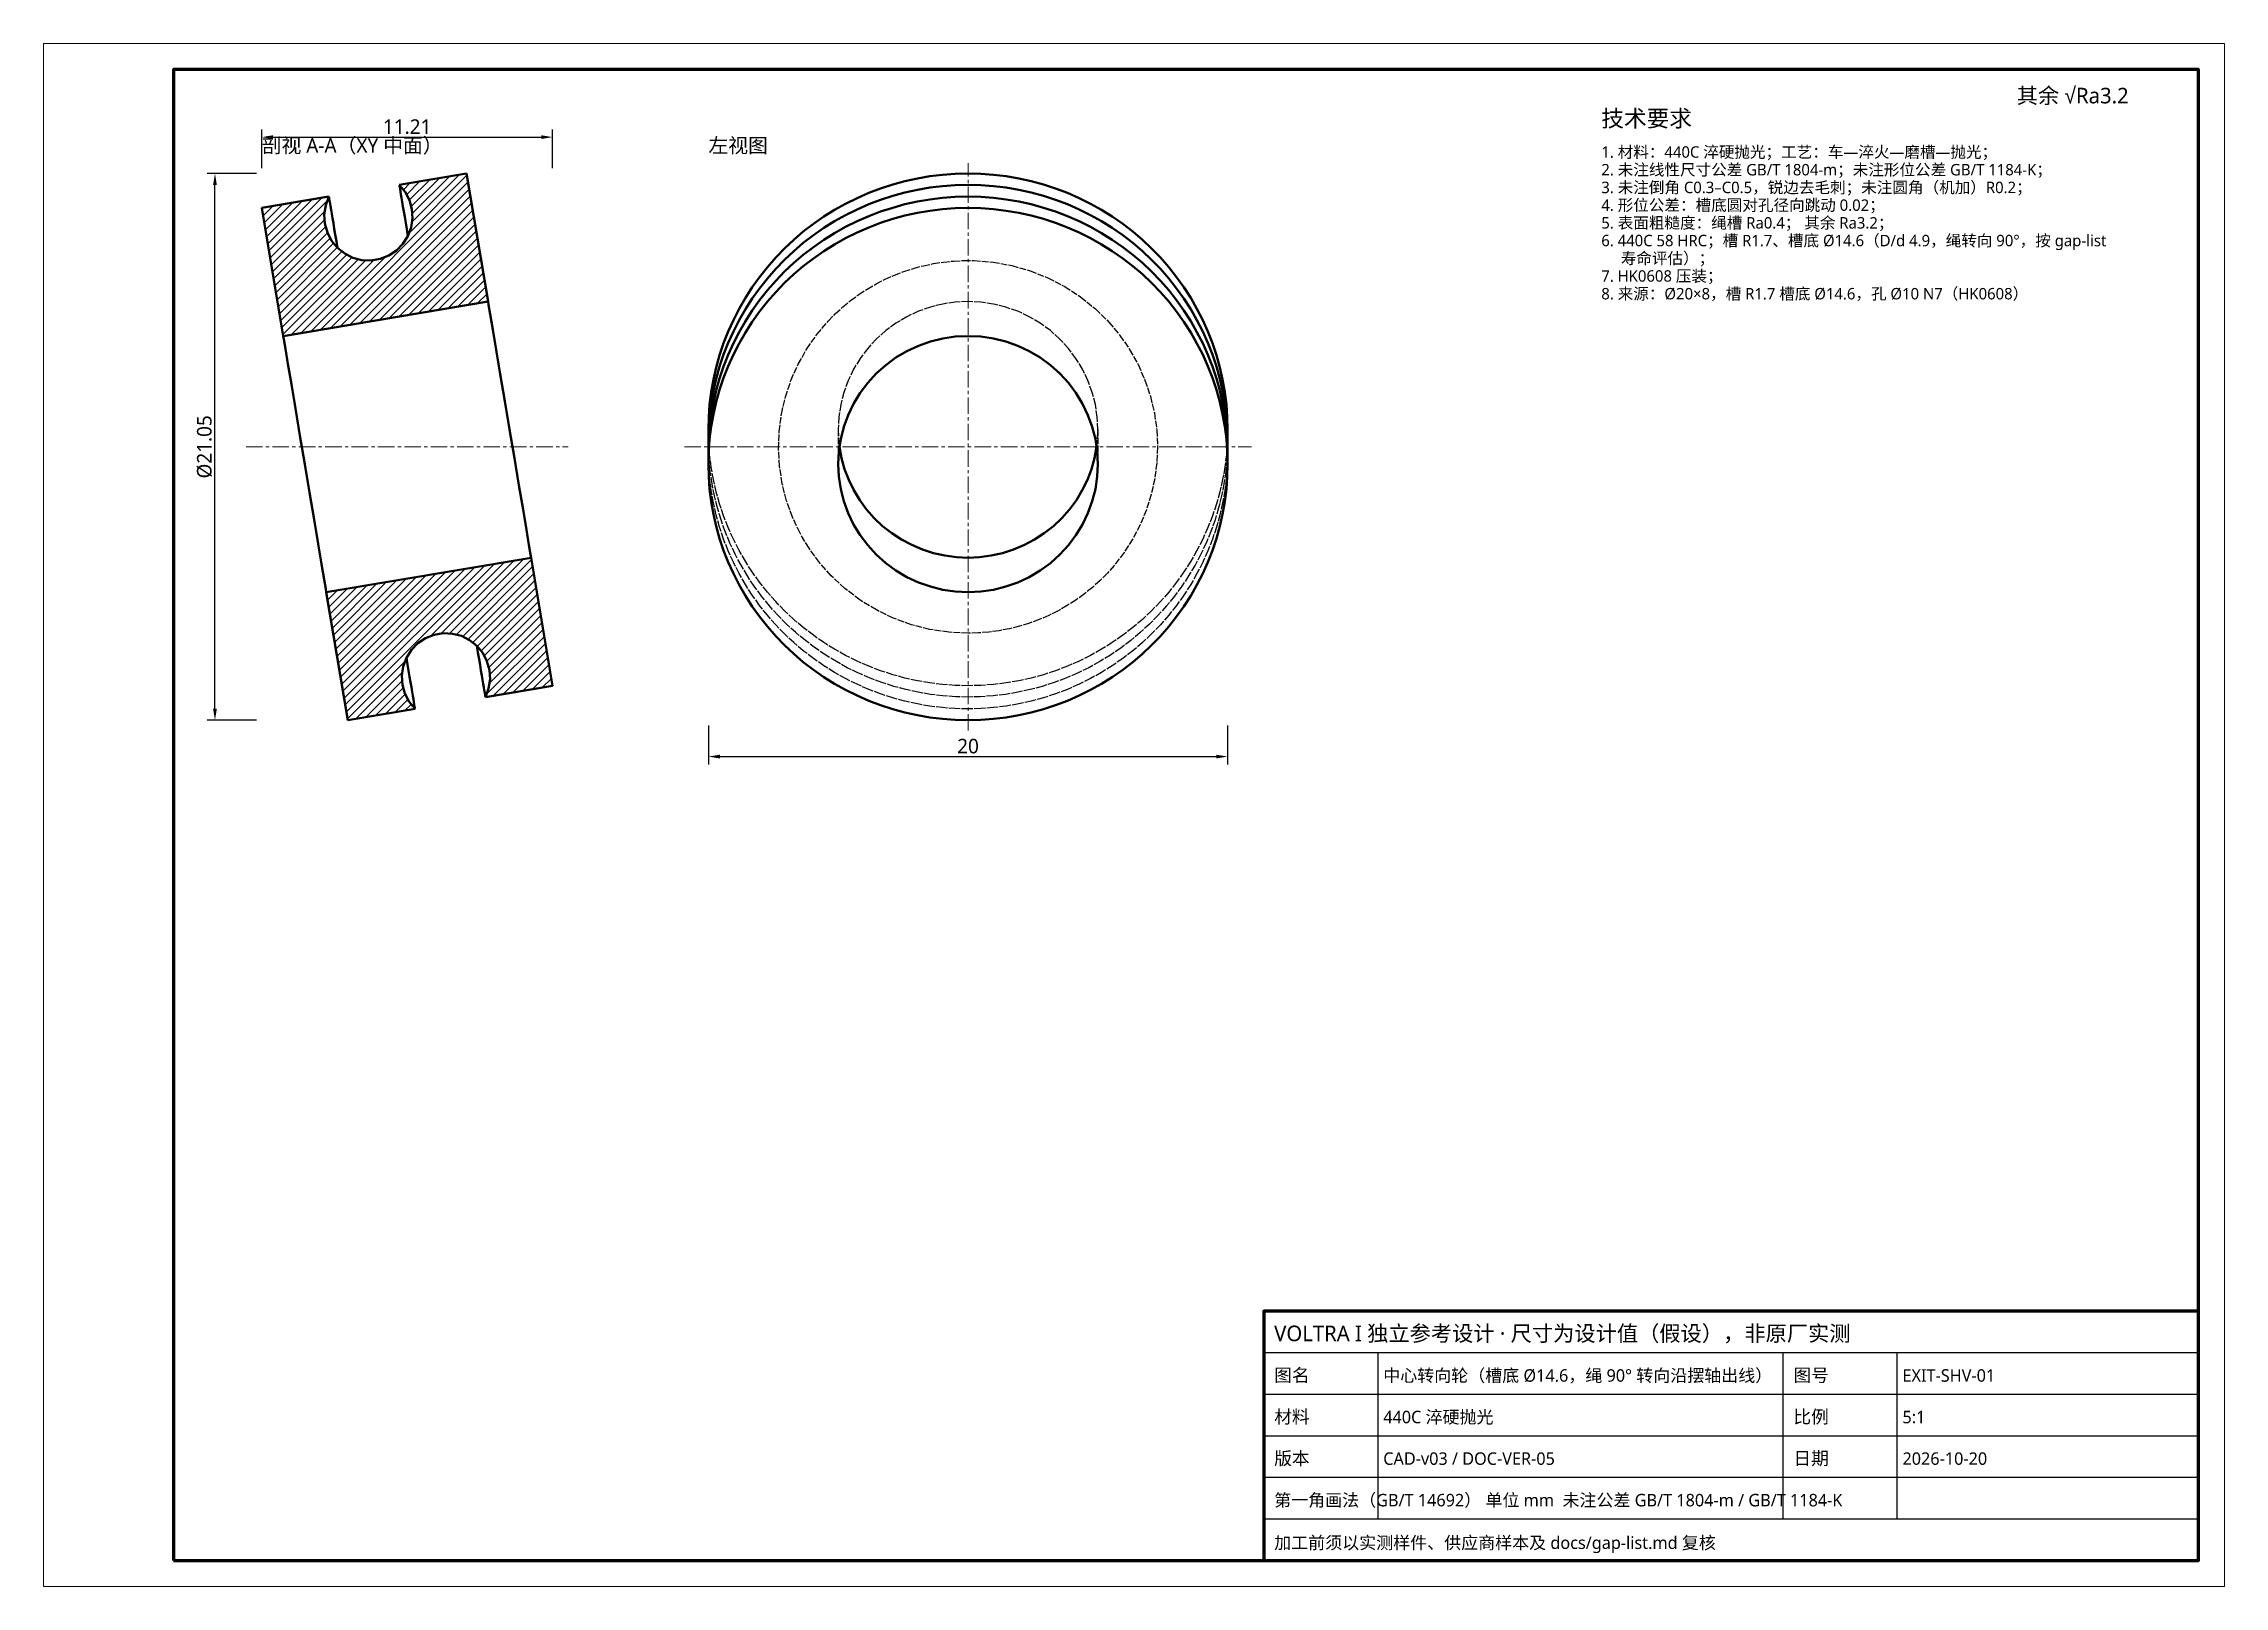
# Model space of a CAD drawing. Header units: millimetres. Extents: x 0 to 420, y 0 to 297.
import ezdxf

# ---------------------------------------------------------------- set-up
doc = ezdxf.new("R2010")
doc.units = ezdxf.units.MM
doc.linetypes.add('CENTER', pattern=[5.08, 3.175, -0.635, 0.635, -0.635])
doc.linetypes.add('DASHED', pattern=[1.524, 1.27, -0.254])
for name, color, linetype, lineweight in [('CENTER', 1, 'CENTER', 18), ('DIM', 3, 'CONTINUOUS', 18), ('FRAME', 7, 'CONTINUOUS', 70), ('HATCH', 8, 'CONTINUOUS', 13), ('HIDDEN', 8, 'DASHED', 25), ('TEXT', 7, 'CONTINUOUS', 25), ('VISIBLE', 7, 'CONTINUOUS', 50)]:
    doc.layers.add(name, color=color, linetype=linetype, lineweight=lineweight)
doc.styles.add('CJK', font='NotoSansCJK-Regular.ttc')
doc.dimstyles.new('GB', dxfattribs={"dimtxt": 2.8, "dimasz": 2.2, "dimexe": 1.5, "dimexo": 1, "dimgap": 0.6, "dimtad": 1, "dimlfac": 100, "dimzin": 12, "dimdsep": 46, "dimtxsty": 'CJK', "dimcen": 2.5, "dimazin": 3, "dimtfac": 0.5, "dimtmove": 2, "dimatfit": 3})

msp = doc.modelspace()

# ---------------------------------------------------------------- hatches: boundary and pattern name
at = {"layer": 'HATCH'}
h = msp.add_hatch(dxfattribs=at)
h.set_pattern_fill('ANSI31', scale=0.35)
h.paths.add_polyline_path([(54.94425, 267.54173), (53.44408, 267.28936), (51.9439, 267.03699), (50.44373, 266.78462), (48.94355, 266.53225), (47.44338, 266.27988), (45.9432, 266.02751), (44.44303, 265.77514), (42.94285, 265.52277), (42.09376, 264.80683), (42.34613, 263.30666), (42.5985, 261.80648), (42.85087, 260.30631), (43.10324, 258.80614), (43.35561, 257.30596), (43.60798, 255.80579), (43.86035, 254.30561), (44.11272, 252.80544), (44.36509, 251.30526), (44.61746, 249.80509), (44.86983, 248.30491), (45.1222, 246.80474), (45.37457, 245.30456), (45.62694, 243.80439), (45.87931, 242.30421), (46.13168, 240.80404), (47.55411, 240.94722), (49.05429, 241.19959), (50.55446, 241.45196), (52.05464, 241.70433), (53.55481, 241.9567), (55.05499, 242.20907), (56.55516, 242.46144), (58.05533, 242.71381), (59.55551, 242.96618), (61.05568, 243.21855), (62.55586, 243.47092), (64.05603, 243.72329), (65.55621, 243.97566), (67.05638, 244.22803), (68.55656, 244.4804), (70.05673, 244.73277), (71.55691, 244.98514), (73.05708, 245.23751), (74.55726, 245.48988), (76.05743, 245.74225), (77.5576, 245.99462), (79.05778, 246.24699), (80.55795, 246.49937), (82.05813, 246.75174), (83.5583, 247.00411), (85.05848, 247.25648), (85.43071, 248.31194), (85.17834, 249.81211), (84.92597, 251.31229), (84.6736, 252.81246), (84.42122, 254.31264), (84.16885, 255.81281), (83.91648, 257.31299), (83.66411, 258.81316), (83.41174, 260.31334), (83.15937, 261.81351), (82.907, 263.31369), (82.65463, 264.81386), (82.40226, 266.31403), (82.14989, 267.81421), (81.89752, 269.31438), (81.64515, 270.81456), (81.131, 271.94705), (79.63082, 271.69468), (78.13065, 271.44231), (76.63047, 271.18994), (75.1303, 270.93757), (73.63012, 270.6852), (72.12995, 270.43283), (70.62977, 270.18046), (69.1296, 269.92809), (69.09978, 269.17179), (69.96013, 267.91965), (70.58384, 266.53436), (70.95098, 265.06017), (71.04982, 263.54416), (70.87721, 262.03477), (70.43866, 260.58022), (69.74817, 259.22698), (68.82782, 258.01826), (67.70699, 256.99269), (66.4215, 256.18303), (65.01241, 255.61514), (63.52472, 255.30716), (62.00598, 255.26894), (60.50469, 255.50169), (59.06881, 255.99797), (57.74422, 256.74195), (56.57322, 257.70983), (55.59323, 258.87072), (54.83554, 260.18752), (54.32438, 261.61817), (54.07605, 263.11696), (54.09851, 264.63602), (54.39102, 266.12682), (54.94425, 267.54173)])
h = msp.add_hatch(dxfattribs=at)
h.set_pattern_fill('ANSI31', scale=0.35)
h.paths.add_polyline_path([(58.58961, 166.74983), (60.08979, 167.0022), (61.58996, 167.25457), (63.09014, 167.50694), (64.59031, 167.75931), (66.09049, 168.01168), (67.59066, 168.26405), (69.09084, 168.51642), (70.59101, 168.76879), (71.14365, 169.33608), (70.2369, 170.55503), (69.56163, 171.91594), (69.13942, 173.37531), (68.98373, 174.88654), (69.09956, 176.40134), (69.4832, 177.87133), (70.1224, 179.24954), (70.99673, 180.49196), (72.07827, 181.55888), (73.33246, 182.41622), (74.71925, 183.03661), (76.19432, 183.40021), (77.71056, 183.49542), (79.21952, 183.3192), (80.67302, 182.87716), (82.02461, 182.18344), (83.23112, 181.26019), (84.254, 180.13691), (85.06058, 178.84948), (85.62509, 177.43903), (85.9295, 175.95062), (85.96409, 174.43179), (85.72774, 172.93106), (85.22802, 171.49637), (86.27653, 171.40753), (87.77671, 171.6599), (89.27688, 171.91227), (90.77706, 172.16464), (92.27723, 172.41701), (93.77741, 172.66938), (95.27758, 172.92175), (96.77776, 173.17412), (97.99453, 173.62826), (97.74216, 175.12844), (97.48979, 176.62861), (97.23742, 178.12879), (96.98505, 179.62896), (96.73268, 181.12914), (96.48031, 182.62931), (96.22794, 184.12949), (95.97557, 185.62966), (95.7232, 187.12984), (95.47083, 188.63001), (95.21846, 190.13019), (94.96609, 191.63036), (94.71372, 193.13053), (94.46135, 194.63071), (94.20898, 196.13088), (93.95661, 197.63106), (92.79596, 197.85556), (91.29579, 197.60319), (89.79561, 197.35082), (88.29544, 197.09845), (86.79527, 196.84608), (85.29509, 196.59371), (83.79492, 196.34134), (82.29474, 196.08897), (80.79457, 195.8366), (79.29439, 195.58423), (77.79422, 195.33186), (76.29404, 195.07949), (74.79387, 194.82712), (73.29369, 194.57474), (71.79352, 194.32237), (70.29334, 194.07), (68.79317, 193.81763), (67.29299, 193.56526), (65.79282, 193.31289), (64.29265, 193.06052), (62.79247, 192.80815), (61.2923, 192.55578), (59.79212, 192.30341), (58.29195, 192.05104), (56.79177, 191.79867), (55.2916, 191.5463), (54.55169, 190.75263), (54.80406, 189.25245), (55.05643, 187.75228), (55.3088, 186.2521), (55.56117, 184.75193), (55.81354, 183.25175), (56.06591, 181.75158), (56.31828, 180.2514), (56.57065, 178.75123), (56.82302, 177.25105), (57.07539, 175.75088), (57.32776, 174.2507), (57.58013, 172.75053), (57.8325, 171.25036), (58.08487, 169.75018), (58.33724, 168.25001), (58.58961, 166.74983)])

# ---------------------------------------------------------------- linework, layer by layer
at = {"layer": 'CENTER'}
for p, q in [((178.03534, 164.74983), (178.03534, 274)), ((39, 219.37492), (101.03534, 219.37492)), ((123.41026, 219.37492), (232.66043, 219.37492))]:
    msp.add_line(p, q, dxfattribs=at)
at = {"layer": 'FRAME', "lineweight": 18}
msp.add_lwpolyline([(0, 0), (420, 0), (420, 297), (0, 297)], close=True, dxfattribs=at)
at = {"layer": 'FRAME'}
for points in [[(25, 5), (415, 5), (415, 292), (25, 292)], [(235, 5), (415, 5), (415, 53), (235, 53)]]:
    msp.add_lwpolyline(points, close=True, dxfattribs=at)
at = {"layer": 'HIDDEN'}
for points in [[(214.53534, 219.37492), (214.39999, 216.28826), (213.99487, 213.22403), (213.32291, 210.20511), (212.38894, 207.25377), (211.19962, 204.39168), (209.76351, 201.63992), (208.09099, 199.01898), (206.19434, 196.54876), (204.87538, 195.06193), (203.47446, 193.64797), (201.99602, 192.31141), (200.44467, 191.0565), (198.82516, 189.88717), (197.1424, 188.80705), (195.40147, 187.8195), (193.60758, 186.92754), (191.76611, 186.13391), (189.88259, 185.44104), (187.96271, 184.85108), (186.0123, 184.36585), (184.03735, 183.98689), (182.04402, 183.71544), (180.03861, 183.55242), (178.02758, 183.49847), (174.34851, 183.68193), (170.7067, 184.22917), (167.14035, 185.13412), (163.68604, 186.38727), (160.37874, 187.97567), (157.25183, 189.88289), (154.33707, 192.08905), (151.6646, 194.57082), (149.40918, 197.11719), (147.40789, 199.85984), (145.6783, 202.77387), (144.23534, 205.83339), (143.09135, 209.01158), (142.25605, 212.28068), (141.73657, 215.61196), (141.53741, 218.97574), (141.66043, 222.34386), (142.10458, 225.68638), (142.86599, 228.97356), (143.93817, 232.1765), (145.31202, 235.26724), (146.9758, 238.21868), (148.91514, 241.00462), (151.11305, 243.59979), (152.47542, 244.98597), (153.91233, 246.2988), (155.41944, 247.53424), (156.99227, 248.68856), (158.6262, 249.7583), (160.31651, 250.74028), (162.05831, 251.63159), (163.84663, 252.42962), (165.67633, 253.13203), (167.54216, 253.73674), (169.43874, 254.242), (171.36057, 254.64628), (173.30199, 254.94838), (175.25725, 255.14735), (177.22045, 255.24253), (179.18556, 255.23354), (182.85288, 254.93751), (186.47144, 254.27986), (190.00341, 253.26782), (193.41264, 251.91197), (196.66473, 250.22632), (199.72696, 248.22823), (202.56835, 245.93845), (205.15962, 243.38113), (207.28285, 240.83803), (209.15958, 238.11526), (210.77421, 235.23627), (212.11349, 232.2253), (213.16657, 229.10741), (213.92493, 225.90845), (214.38245, 222.65513), (214.53534, 219.37492)], [(178.03534, 247.34642), (175.58491, 247.22771), (173.15808, 246.87271), (170.77823, 246.28484), (168.46826, 245.46978), (166.25042, 244.43536), (164.14609, 243.19154), (162.17551, 241.75031), (160.35767, 240.12555), (158.71008, 238.3329), (157.2486, 236.38963), (155.98731, 234.31446), (154.93835, 232.12736), (154.11183, 229.8494), (153.51571, 227.50251), (153.15572, 225.10931), (153.03534, 222.69284)], [(203.03534, 222.69284), (202.91496, 225.10931), (202.55497, 227.50251), (201.95885, 229.8494), (201.13233, 232.12736), (200.08337, 234.31446), (198.82208, 236.38963), (197.3606, 238.3329), (195.71301, 240.12555), (193.89517, 241.75031), (191.9246, 243.19154), (189.82026, 244.43536), (187.60243, 245.46978), (185.29246, 246.28484), (182.9126, 246.87271), (180.48577, 247.22771), (178.03534, 247.34642)], [(228.03534, 222.69284), (227.97512, 220.27345), (227.79458, 217.85989), (227.49417, 215.45798), (227.07461, 213.07349), (226.53691, 210.71218), (225.88236, 208.37972), (225.11255, 206.08176), (224.22932, 203.8238), (223.23481, 201.61131), (222.13141, 199.4496), (220.92177, 197.34389), (219.60882, 195.29925), (218.19572, 193.3206), (216.68587, 191.41271), (215.0829, 189.58017), (213.39068, 187.82741), (211.61329, 186.15864), (209.75501, 184.57789), (207.82031, 183.08895), (205.81385, 181.69543), (203.74048, 180.40068), (201.60518, 179.2078), (199.4131, 178.11969), (197.16951, 177.13896), (194.87984, 176.26797), (192.54958, 175.50883), (190.18435, 174.86335), (187.78986, 174.3331), (185.37187, 173.91935), (182.9362, 173.6231), (180.48873, 173.44507), (178.03534, 173.38568), (175.58196, 173.44507), (173.13449, 173.6231), (170.69882, 173.91935), (168.28083, 174.3331), (165.88633, 174.86335), (163.52111, 175.50883), (161.19085, 176.26797), (158.90117, 177.13896), (156.65759, 178.11969), (154.46551, 179.2078), (152.33021, 180.40068), (150.25683, 181.69543), (148.25038, 183.08895), (146.31568, 184.57789), (144.45739, 186.15864), (142.68, 187.82741), (140.98779, 189.58017), (139.38482, 191.41271), (137.87497, 193.3206), (136.46186, 195.29925), (135.14891, 197.34389), (133.93928, 199.4496), (132.83588, 201.61131), (131.84137, 203.8238), (130.95814, 206.08176), (130.18833, 208.37972), (129.53378, 210.71218), (128.99608, 213.07349), (128.57652, 215.45798), (128.27611, 217.85989), (128.09557, 220.27345), (128.03534, 222.69284)], [(153.03534, 222.69284), (153.09227, 221.03009), (153.26278, 219.37492)], [(153.03534, 222.69284), (153.03534, 216.05699)], [(202.8079, 219.37492), (202.97842, 221.03009), (203.03534, 222.69284)], [(203.03534, 222.69284), (203.03534, 216.05699)], [(228.02197, 219.37492), (227.90761, 216.9931), (227.67662, 214.61951), (227.32953, 212.25972), (226.86716, 209.91923), (226.29059, 207.60352), (225.60116, 205.31801), (224.8005, 203.06805), (223.89046, 200.85888), (222.87319, 198.69568), (221.75105, 196.58352), (220.52668, 194.52732), (219.20293, 192.5319), (217.7829, 190.60192), (216.26992, 188.7419), (214.66752, 186.95619), (212.97945, 185.24897), (211.20966, 183.62421), (209.36228, 182.08574), (207.44164, 180.63714), (205.45222, 179.2818), (203.39869, 178.0229), (201.28584, 176.86336), (199.11862, 175.80592), (196.90209, 174.85304), (194.64143, 174.00695), (192.34194, 173.26962), (190.00899, 172.64279), (187.64804, 172.12792), (185.2646, 171.7262), (182.86426, 171.43859), (180.45263, 171.26576), (178.03534, 171.2081), (175.61806, 171.26576), (173.20642, 171.43859), (170.80608, 171.7262), (168.42265, 172.12792), (166.0617, 172.64279), (163.72875, 173.26962), (161.42926, 174.00695), (159.1686, 174.85304), (156.95207, 175.80592), (154.78484, 176.86336), (152.67199, 178.0229), (150.61846, 179.2818), (148.62905, 180.63714), (146.70841, 182.08574), (144.86103, 183.62421), (143.09123, 185.24897), (141.40316, 186.95619), (139.80076, 188.7419), (138.28778, 190.60192), (136.86776, 192.5319), (135.54401, 194.52732), (134.31963, 196.58352), (133.1975, 198.69568), (132.18022, 200.85888), (131.27019, 203.06805), (130.46952, 205.31801), (129.78009, 207.60352), (129.20352, 209.91923), (128.74115, 212.25972), (128.39407, 214.61951), (128.16307, 216.9931), (128.04872, 219.37492)], [(228.03534, 218.23457), (227.97512, 215.81518), (227.79458, 213.40162), (227.49417, 210.99971), (227.07461, 208.61522), (226.53691, 206.25391), (225.88236, 203.92145), (225.11255, 201.62349), (224.22932, 199.36553), (223.23481, 197.15304), (222.13141, 194.99133), (220.92177, 192.88562), (219.60882, 190.84098), (218.19572, 188.86233), (216.68587, 186.95444), (215.0829, 185.1219), (213.39068, 183.36914), (211.61329, 181.70037), (209.75501, 180.11962), (207.82031, 178.63068), (205.81385, 177.23716), (203.74048, 175.94241), (201.60518, 174.74953), (199.4131, 173.66142), (197.16951, 172.68069), (194.87984, 171.8097), (192.54958, 171.05056), (190.18435, 170.40508), (187.78986, 169.87483), (185.37187, 169.46108), (182.9362, 169.16483), (180.48873, 168.9868), (178.03534, 168.92741), (175.58196, 168.9868), (173.13449, 169.16483), (170.69882, 169.46108), (168.28083, 169.87483), (165.88633, 170.40508), (163.52111, 171.05056), (161.19085, 171.8097), (158.90117, 172.68069), (156.65759, 173.66142), (154.46551, 174.74953), (152.33021, 175.94241), (150.25683, 177.23716), (148.25038, 178.63068), (146.31568, 180.11962), (144.45739, 181.70037), (142.68, 183.36914), (140.98779, 185.1219), (139.38482, 186.95444), (137.87497, 188.86233), (136.46186, 190.84098), (135.14891, 192.88562), (133.93928, 194.99133), (132.83588, 197.15304), (131.84137, 199.36553), (130.95814, 201.62349), (130.18833, 203.92145), (129.53378, 206.25391), (128.99608, 208.61522), (128.57652, 210.99971), (128.27611, 213.40162), (128.09557, 215.81518), (128.03534, 218.23457)]]:
    msp.add_lwpolyline(points, dxfattribs=at)
at = {"layer": 'TEXT'}
for p, q in [((235, 45), (415, 45)), ((257, 13), (257, 45)), ((335, 13), (335, 45)), ((357, 13), (357, 45)), ((235, 37), (415, 37)), ((235, 29), (415, 29)), ((235, 21), (415, 21)), ((235, 13), (415, 13))]:
    msp.add_line(p, q, dxfattribs=at)
at = {"layer": 'VISIBLE'}
for points in [[(68.50148, 269.82242), (81.44573, 272)], [(70.93456, 265.16148), (70.45763, 266.87489), (69.63459, 268.45155), (68.50148, 269.82242)], [(70.16044, 259.96099), (69.93877, 261.27868), (69.73159, 262.51025), (69.53932, 263.65312), (69.36239, 264.70487), (69.20116, 265.66327), (69.05598, 266.5263), (68.92714, 267.29214), (68.81493, 267.95918), (68.71957, 268.52599), (68.64128, 268.99139), (68.58021, 269.35439), (68.5365, 269.61423), (68.51024, 269.77035), (68.50148, 269.82242)], [(81.44573, 272), (85.59313, 247.34642)], [(128.03534, 222.69284), (128.09557, 225.11223), (128.27611, 227.52579), (128.57652, 229.9277), (128.99608, 232.31219), (129.53378, 234.6735), (130.18833, 237.00595), (130.95814, 239.30392), (131.84137, 241.56187), (132.83588, 243.77437), (133.93928, 245.93607), (135.14891, 248.04179), (136.46186, 250.08643), (137.87497, 252.06508), (139.38482, 253.97297), (140.98779, 255.8055), (142.68, 257.55827), (144.45739, 259.22704), (146.31568, 260.80779), (148.25038, 262.29672), (150.25683, 263.69024), (152.33021, 264.985), (154.46551, 266.17787), (156.65759, 267.26598), (158.90117, 268.24672), (161.19085, 269.1177), (163.52111, 269.87685), (165.88633, 270.52233), (168.28083, 271.05258), (170.69882, 271.46632), (173.13449, 271.76257), (175.58196, 271.94061), (178.03534, 272)], [(128.03534, 220.51526), (128.09557, 222.93465), (128.27611, 225.34821), (128.57652, 227.75013), (128.99608, 230.13461), (129.53378, 232.49593), (130.18833, 234.82838), (130.95814, 237.12635), (131.84137, 239.3843), (132.83588, 241.59679), (133.93928, 243.7585), (135.14891, 245.86421), (136.46186, 247.90885), (137.87497, 249.88751), (139.38482, 251.7954), (140.98779, 253.62793), (142.68, 255.38069), (144.45739, 257.04946), (146.31568, 258.63021), (148.25038, 260.11915), (150.25683, 261.51267), (152.33021, 262.80743), (154.46551, 264.0003), (156.65759, 265.08841), (158.90117, 266.06914), (161.19085, 266.94013), (163.52111, 267.69927), (165.88633, 268.34475), (168.28083, 268.875), (170.69882, 269.28875), (173.13449, 269.585), (175.58196, 269.76303), (178.03534, 269.82242)], [(178.03534, 272), (180.48873, 271.94061), (182.9362, 271.76257), (185.37187, 271.46632), (187.78986, 271.05258), (190.18435, 270.52233), (192.54958, 269.87685), (194.87984, 269.1177), (197.16951, 268.24672), (199.4131, 267.26598), (201.60518, 266.17787), (203.74048, 264.985), (205.81385, 263.69024), (207.82031, 262.29672), (209.75501, 260.80779), (211.61329, 259.22704), (213.39068, 257.55827), (215.0829, 255.8055), (216.68587, 253.97297), (218.19572, 252.06508), (219.60882, 250.08643), (220.92177, 248.04179), (222.13141, 245.93607), (223.23481, 243.77437), (224.22932, 241.56187), (225.11255, 239.30392), (225.88236, 237.00595), (226.53691, 234.6735), (227.07461, 232.31219), (227.49417, 229.9277), (227.79458, 227.52579), (227.97512, 225.11223), (228.03534, 222.69284)], [(178.03534, 269.82242), (180.48873, 269.76303), (182.9362, 269.585), (185.37187, 269.28875), (187.78986, 268.875), (190.18435, 268.34475), (192.54958, 267.69927), (194.87984, 266.94013), (197.16951, 266.06914), (199.4131, 265.08841), (201.60518, 264.0003), (203.74048, 262.80743), (205.81385, 261.51267), (207.82031, 260.11915), (209.75501, 258.63021), (211.61329, 257.04946), (213.39068, 255.38069), (215.0829, 253.62793), (216.68587, 251.7954), (218.19572, 249.88751), (219.60882, 247.90885), (220.92177, 245.86421), (222.13141, 243.7585), (223.23481, 241.59679), (224.22932, 239.3843), (225.11255, 237.12635), (225.88236, 234.82838), (226.53691, 232.49593), (227.07461, 230.13461), (227.49417, 227.75013), (227.79458, 225.34821), (227.97512, 222.93465), (228.03534, 220.51526)], [(42, 265.36415), (54.94425, 267.54173)], [(42, 265.36415), (46.1474, 240.71057)], [(54.94425, 267.54173), (54.32205, 265.87556), (54.06019, 264.11639), (54.17013, 262.34124)], [(54.17013, 262.34124), (54.64648, 260.6293), (55.46835, 259.0538), (56.59983, 257.68361), (57.99147, 256.57861), (59.58243, 255.78709), (61.3032, 255.34365), (63.07856, 255.26767), (64.83092, 255.56246), (66.48369, 256.21515), (67.96465, 257.19721), (69.20906, 258.46571), (70.16255, 259.96523), (70.78343, 261.63021), (71.04457, 263.3879), (70.93456, 265.16148)], [(56.60321, 257.6803), (56.38154, 258.99798), (56.17436, 260.22956), (55.9821, 261.37243), (55.80516, 262.42417), (55.64393, 263.38257), (55.49875, 264.24561), (55.36991, 265.01145), (55.2577, 265.67848), (55.16235, 266.2453), (55.08405, 266.7107), (55.02299, 267.0737), (54.97928, 267.33353), (54.95301, 267.48965), (54.94425, 267.54173)], [(128.03534, 218.23457), (128.09557, 220.65396), (128.27611, 223.06752), (128.57652, 225.46943), (128.99608, 227.85392), (129.53378, 230.21523), (130.18833, 232.54768), (130.95814, 234.84565), (131.84137, 237.1036), (132.83588, 239.3161), (133.93928, 241.4778), (135.14891, 243.58352), (136.46186, 245.62816), (137.87497, 247.60681), (139.38482, 249.5147), (140.98779, 251.34723), (142.68, 253.1), (144.45739, 254.76877), (146.31568, 256.34952), (148.25038, 257.83845), (150.25683, 259.23197), (152.33021, 260.52673), (154.46551, 261.7196), (156.65759, 262.80771), (158.90117, 263.78845), (161.19085, 264.65943), (163.52111, 265.41858), (165.88633, 266.06406), (168.28083, 266.59431), (170.69882, 267.00805), (173.13449, 267.3043), (175.58196, 267.48234), (178.03534, 267.54173)], [(128.03534, 216.05699), (128.09557, 218.47638), (128.27611, 220.88994), (128.57652, 223.29186), (128.99608, 225.67634), (129.53378, 228.03766), (130.18833, 230.37011), (130.95814, 232.66808), (131.84137, 234.92603), (132.83588, 237.13852), (133.93928, 239.30023), (135.14891, 241.40594), (136.46186, 243.45058), (137.87497, 245.42923), (139.38482, 247.33713), (140.98779, 249.16966), (142.68, 250.92242), (144.45739, 252.59119), (146.31568, 254.17194), (148.25038, 255.66088), (150.25683, 257.0544), (152.33021, 258.34916), (154.46551, 259.54203), (156.65759, 260.63014), (158.90117, 261.61087), (161.19085, 262.48186), (163.52111, 263.241), (165.88633, 263.88648), (168.28083, 264.41673), (170.69882, 264.83048), (173.13449, 265.12673), (175.58196, 265.30476), (178.03534, 265.36415)], [(178.03534, 267.54173), (180.48873, 267.48234), (182.9362, 267.3043), (185.37187, 267.00805), (187.78986, 266.59431), (190.18435, 266.06406), (192.54958, 265.41858), (194.87984, 264.65943), (197.16951, 263.78845), (199.4131, 262.80771), (201.60518, 261.7196), (203.74048, 260.52673), (205.81385, 259.23197), (207.82031, 257.83845), (209.75501, 256.34952), (211.61329, 254.76877), (213.39068, 253.1), (215.0829, 251.34723), (216.68587, 249.5147), (218.19572, 247.60681), (219.60882, 245.62816), (220.92177, 243.58352), (222.13141, 241.4778), (223.23481, 239.3161), (224.22932, 237.1036), (225.11255, 234.84565), (225.88236, 232.54768), (226.53691, 230.21523), (227.07461, 227.85392), (227.49417, 225.46943), (227.79458, 223.06752), (227.97512, 220.65396), (228.03534, 218.23457)], [(178.03534, 265.36415), (180.48873, 265.30476), (182.9362, 265.12673), (185.37187, 264.83048), (187.78986, 264.41673), (190.18435, 263.88648), (192.54958, 263.241), (194.87984, 262.48186), (197.16951, 261.61087), (199.4131, 260.63014), (201.60518, 259.54203), (203.74048, 258.34916), (205.81385, 257.0544), (207.82031, 255.66088), (209.75501, 254.17194), (211.61329, 252.59119), (213.39068, 250.92242), (215.0829, 249.16966), (216.68587, 247.33713), (218.19572, 245.42923), (219.60882, 243.45058), (220.92177, 241.40594), (222.13141, 239.30023), (223.23481, 237.13852), (224.22932, 234.92603), (225.11255, 232.66808), (225.88236, 230.37011), (226.53691, 228.03766), (227.07461, 225.67634), (227.49417, 223.29186), (227.79458, 220.88994), (227.97512, 218.47638), (228.03534, 216.05699)], [(46.1474, 240.71057), (85.59313, 247.34642)], [(85.59313, 247.34642), (85.69712, 246.7283), (86.00385, 244.90495), (86.49797, 241.96778), (87.15467, 238.06409), (87.94105, 233.38963), (88.81765, 228.17878), (89.74054, 222.69284), (90.66342, 217.2069), (91.54003, 211.99605), (92.3264, 207.32158), (92.98311, 203.41789), (93.47722, 200.48073), (93.78396, 198.65737), (93.88794, 198.03926)], [(46.1474, 240.71057), (46.25139, 240.09246), (46.55813, 238.2691), (47.05224, 235.33194), (47.70894, 231.42825), (48.49532, 226.75378), (49.37192, 221.54293), (50.29481, 216.05699), (51.21769, 210.57106), (52.0943, 205.36021), (52.88067, 200.68574), (53.53738, 196.78205), (54.03149, 193.84488), (54.33823, 192.02153), (54.44221, 191.40341)], [(178.03534, 240.71057), (175.58491, 240.59186), (173.15808, 240.23686), (170.77823, 239.649), (168.46826, 238.83393), (166.25042, 237.79951), (164.14609, 236.5557), (162.17551, 235.11447), (160.35767, 233.48971), (158.71008, 231.69706), (157.2486, 229.75379), (155.98731, 227.67861), (154.93835, 225.49151), (154.11183, 223.21355), (153.51571, 220.86667), (153.15572, 218.47347), (153.03534, 216.05699)], [(203.03534, 216.05699), (202.91496, 218.47347), (202.55497, 220.86667), (201.95885, 223.21355), (201.13233, 225.49151), (200.08337, 227.67861), (198.82208, 229.75379), (197.3606, 231.69706), (195.71301, 233.48971), (193.89517, 235.11447), (191.9246, 236.5557), (189.82026, 237.79951), (187.60243, 238.83393), (185.29246, 239.649), (182.9126, 240.23686), (180.48577, 240.59186), (178.03534, 240.71057)], [(128.03534, 222.69284), (128.03534, 220.51526)], [(228.03534, 222.69284), (228.03534, 220.51526)], [(128.04872, 219.37492), (128.03534, 220.51526)], [(153.26278, 219.37492), (153.66398, 217.19898), (154.26131, 215.06725), (155.04996, 212.99689), (156.02358, 211.00455), (157.17434, 209.10628), (158.49298, 207.31735), (159.96889, 205.65214), (161.59019, 204.12408), (163.34382, 202.74544), (165.21569, 201.52733), (167.19072, 200.47955), (169.25303, 199.61053), (171.38601, 198.92727), (173.5725, 198.43526), (175.79491, 198.13846), (178.03534, 198.03926), (180.27578, 198.13846), (182.49818, 198.43526), (184.68467, 198.92727), (186.81766, 199.61053), (188.87996, 200.47955), (190.85499, 201.52733), (192.72686, 202.74544), (194.4805, 204.12408), (196.1018, 205.65214), (197.5777, 207.31735), (198.89634, 209.10628), (200.04711, 211.00455), (201.02073, 212.99689), (201.80938, 215.06725), (202.4067, 217.19898), (202.8079, 219.37492)], [(228.03534, 220.51526), (228.02197, 219.37492)], [(128.03534, 218.23457), (128.03534, 216.05699)], [(228.03534, 216.05699), (227.97512, 213.63761), (227.79458, 211.22405), (227.49417, 208.82213), (227.07461, 206.43764), (226.53691, 204.07633), (225.88236, 201.74388), (225.11255, 199.44591), (224.22932, 197.18796), (223.23481, 194.97547), (222.13141, 192.81376), (220.92177, 190.70805), (219.60882, 188.6634), (218.19572, 186.68475), (216.68587, 184.77686), (215.0829, 182.94433), (213.39068, 181.19156), (211.61329, 179.5228), (209.75501, 177.94204), (207.82031, 176.45311), (205.81385, 175.05959), (203.74048, 173.76483), (201.60518, 172.57196), (199.4131, 171.48385), (197.16951, 170.50312), (194.87984, 169.63213), (192.54958, 168.87298), (190.18435, 168.22751), (187.78986, 167.69725), (185.37187, 167.28351), (182.9362, 166.98726), (180.48873, 166.80922), (178.03534, 166.74983), (175.58196, 166.80922), (173.13449, 166.98726), (170.69882, 167.28351), (168.28083, 167.69725), (165.88633, 168.22751), (163.52111, 168.87298), (161.19085, 169.63213), (158.90117, 170.50312), (156.65759, 171.48385), (154.46551, 172.57196), (152.33021, 173.76483), (150.25683, 175.05959), (148.25038, 176.45311), (146.31568, 177.94204), (144.45739, 179.5228), (142.68, 181.19156), (140.98779, 182.94433), (139.38482, 184.77686), (137.87497, 186.68475), (136.46186, 188.6634), (135.14891, 190.70805), (133.93928, 192.81376), (132.83588, 194.97547), (131.84137, 197.18796), (130.95814, 199.44591), (130.18833, 201.74388), (129.53378, 204.07633), (128.99608, 206.43764), (128.57652, 208.82213), (128.27611, 211.22405), (128.09557, 213.63761), (128.03534, 216.05699)], [(153.03534, 216.05699), (153.15572, 213.64052), (153.51571, 211.24732), (154.11183, 208.90044), (154.93835, 206.62248), (155.98731, 204.43538), (157.2486, 202.3602), (158.71008, 200.41693), (160.35767, 198.62428), (162.17551, 196.99952), (164.14609, 195.55829), (166.25042, 194.31448), (168.46826, 193.28005), (170.77823, 192.46499), (173.15808, 191.87712), (175.58491, 191.52213), (178.03534, 191.40341), (180.48577, 191.52213), (182.9126, 191.87712), (185.29246, 192.46499), (187.60243, 193.28005), (189.82026, 194.31448), (191.9246, 195.55829), (193.89517, 196.99952), (195.71301, 198.62428), (197.3606, 200.41693), (198.82208, 202.3602), (200.08337, 204.43538), (201.13233, 206.62248), (201.95885, 208.90044), (202.55497, 211.24732), (202.91496, 213.64052), (203.03534, 216.05699)], [(228.03534, 218.23457), (228.03534, 216.05699)], [(93.88794, 198.03926), (54.44221, 191.40341)], [(93.88794, 198.03926), (98.03534, 173.38568)], [(54.44221, 191.40341), (58.58961, 166.74983)], [(85.86521, 176.40859), (85.38886, 178.12053), (84.56699, 179.69603), (83.43551, 181.06622), (82.04387, 182.17122), (80.45291, 182.96274), (78.73214, 183.40618), (76.95679, 183.48217), (75.20442, 183.18737), (73.55165, 182.53468), (72.07069, 181.55263), (70.82628, 180.28412), (69.87279, 178.78461), (69.25191, 177.11962), (68.99077, 175.36193), (69.10078, 173.58835)], [(85.09109, 171.2081), (85.08233, 171.26018), (85.05607, 171.4163), (85.01236, 171.67613), (84.95129, 172.03914), (84.873, 172.50453), (84.77764, 173.07135), (84.66543, 173.73838), (84.53659, 174.50422), (84.39141, 175.36726), (84.23018, 176.32566), (84.05325, 177.37741), (83.86099, 178.52027), (83.6538, 179.75185), (83.43213, 181.06953)], [(71.53386, 168.92741), (71.5251, 168.97948), (71.49884, 169.1356), (71.45513, 169.39544), (71.39406, 169.75844), (71.31577, 170.22384), (71.22041, 170.79065), (71.1082, 171.45769), (70.97937, 172.22353), (70.83418, 173.08656), (70.67295, 174.04497), (70.49602, 175.09671), (70.30376, 176.23958), (70.09657, 177.47116), (69.8749, 178.78884)], [(85.09109, 171.2081), (85.71329, 172.87427), (85.97516, 174.63344), (85.86521, 176.40859)], [(85.86521, 176.40859), (85.865, 176.40988)], [(69.10078, 173.58835), (69.57771, 171.87494), (70.40075, 170.29828), (71.53386, 168.92741)], [(98.03534, 173.38568), (85.09109, 171.2081)], [(71.53386, 168.92741), (58.58961, 166.74983)]]:
    msp.add_lwpolyline(points, dxfattribs=at)

# ---------------------------------------------------------------- texts
at = {"layer": 'TEXT', "style": 'CJK'}
for s, height, p in [('其余 √Ra3.2', 3, (380, 285.5)), ('技术要求', 3.2, (300, 281)), ('剖视 A-A（XY 中面）', 2.8, (42, 276)), ('左视图', 2.8, (128.03534, 276)), ('1. 材料：440C 淬硬抛光；工艺：车—淬火—磨槽—抛光；', 2.2, (300, 275.04)), ('2. 未注线性尺寸公差 GB/T 1804-m；未注形位公差 GB/T 1184-K；', 2.2, (300, 271.63)), ('3. 未注倒角 C0.3–C0.5，锐边去毛刺；未注圆角（机加）R0.2；', 2.2, (300, 268.22)), ('4. 形位公差：槽底圆对孔径向跳动 0.02；', 2.2, (300, 264.81)), ('6. 440C 58 HRC；槽 R1.7、槽底 Ø14.6（D/d 4.9，绳转向 90°，按 gap-list', 2.2, (300, 257.99)), ('5. 表面粗糙度：绳槽 Ra0.4； 其余 Ra3.2；', 2.2, (300, 261.4)), ('\u3000 寿命评估）；', 2.2, (300, 254.58)), ('7. HK0608 压装；', 2.2, (300, 251.17)), ('8. 来源：Ø20×8，槽 R1.7 槽底 Ø14.6，孔 Ø10 N7（HK0608）', 2.2, (300, 247.76)), ('VOLTRA I 独立参考设计 · 尺寸为设计值（假设），非原厂实测', 3, (237, 47.2)), ('图名', 2.5, (237, 39.4)), ('中心转向轮（槽底 Ø14.6，绳 90° 转向沿摆轴出线）', 2.4, (258, 39.4)), ('图号', 2.5, (337, 39.4)), ('EXIT-SHV-01', 2.4, (358, 39.4)), ('材料', 2.5, (237, 31.4)), ('440C 淬硬抛光', 2.4, (258, 31.4)), ('比例', 2.5, (337, 31.4)), ('5:1', 2.4, (358, 31.4)), ('版本', 2.5, (237, 23.4)), ('CAD-v03 / DOC-VER-05', 2.4, (258, 23.4)), ('日期', 2.5, (337, 23.4)), ('2026-10-20', 2.4, (358, 23.4)), ('第一角画法（GB/T 14692） 单位 mm  未注公差 GB/T 1804-m / GB/T 1184-K', 2.4, (237, 15.4)), ('加工前须以实测样件、供应商样本及 docs/gap-list.md 复核', 2.4, (237, 7.2))]:
    msp.add_text(s, height=height, dxfattribs=at).set_placement(p)

# ---------------------------------------------------------------- dimensions: what is measured, and where the dimension line sits
at = {"layer": 'DIM'}
for base, p1, p2, text in [((42, 279), (42, 272), (98.03534, 272), '11.21'), ((128.03534, 159.74983), (128.03534, 166.74983), (228.03534, 166.74983), '20')]:
    msp.add_linear_dim(base=base, p1=p1, p2=p2, text=text, dimstyle='GB', dxfattribs=at).render()
msp.add_linear_dim(base=(33, 166.74983), p1=(42, 166.74983), p2=(42, 272), angle=90, text='Ø21.05', dimstyle='GB', dxfattribs=at).render()

doc.saveas('drawing.dxf')
